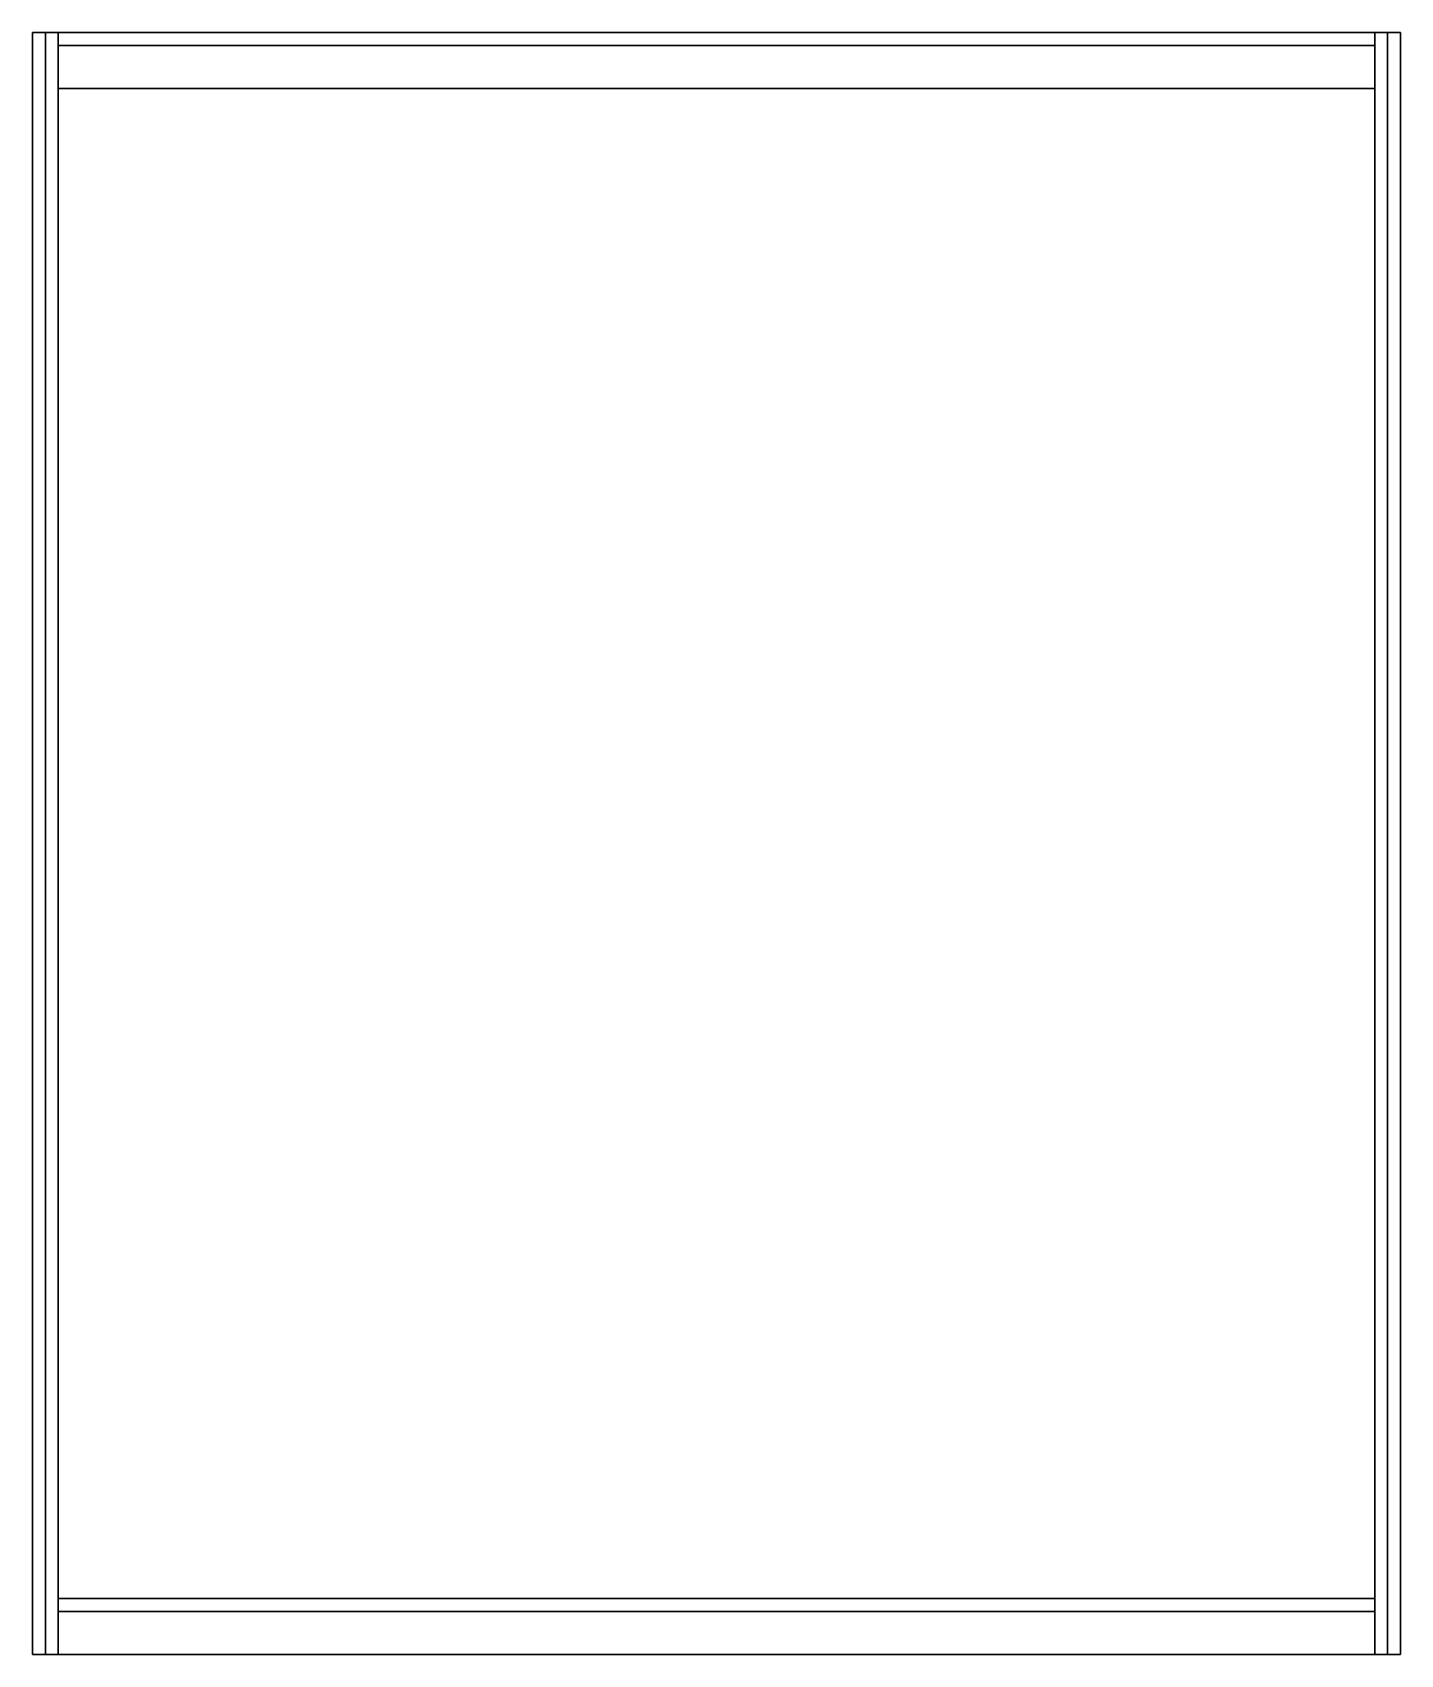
# Model space of a CAD drawing. Extents: x 0 to 318, y -377 to 0.
import ezdxf

# ---------------------------------------------------------------- set-up
doc = ezdxf.new("R2010")
doc.units = 0
doc.layers.add('ACESSORIO', color=254, linetype='CONTINUOUS')

msp = doc.modelspace()

# ---------------------------------------------------------------- linework, layer by layer
at = {"layer": 'ACESSORIO'}
for points in [[(6, -377), (0, -377), (0, 0), (6, 0)], [(0, -377), (0, -377, 3), (0, 0, 3), (0, 0)], [(0, -377, 3), (3, -377, 3), (3, 0, 3), (0, 0, 3)], [(3, -377, 24), (0, -377, 24), (0, 0, 24), (3, 0, 24)], [(0, -377, 24), (0, -377, 27), (0, 0, 27), (0, 0, 24)], [(0, -377, 27), (6, -377, 27), (6, 0, 27), (0, 0, 27)], [(3, -377, 3), (3, -377, 24), (3, 0, 24), (3, 0, 3)], [(6, -3), (6, -3), (6, 0), (6, -3)], [(312, 0, 17), (6, 0, 17), (6, 0, 17), (312, 0, 17)], [(6, -377, 27), (6, -377), (6, 0), (6, 0, 27)], [(6, -3, 17), (6, -3), (6, 0), (6, 0, 17)], [(6, 0, 17), (6, 0), (312, 0), (312, 0, 17)], [(6, 0), (6, -3), (312, -3), (312, 0)], [(312, 0, 17), (312, -3, 17), (6, -3, 17), (6, 0, 17)], [(312, 0, 17), (312, 0), (312, 0, 17)], [(312, -377), (318, -377), (318, 0), (312, 0)], [(318, -377, 27), (312, -377, 27), (312, 0, 27), (318, 0, 27)], [(312, -377, 27), (312, -377), (312, 0), (312, 0, 27)], [(312, 0), (312, -3), (312, -3, 17), (312, 0, 17)], [(318, -377, 3), (315, -377, 3), (315, 0, 3), (318, 0, 3)], [(315, -377, 3), (315, -377, 24), (315, 0, 24), (315, 0, 3)], [(315, -377, 24), (318, -377, 24), (318, 0, 24), (315, 0, 24)], [(318, -377), (318, -377, 3), (318, 0, 3), (318, 0)], [(318, -377, 24), (318, -377, 27), (318, 0, 27), (318, 0, 24)], [(312, -3), (6, -3), (6, -3), (312, -3)], [(6, -13), (6, -13), (6, -3), (6, -13)], [(312, -3, 3), (6, -3, 3), (6, -3, 3), (312, -3, 3)], [(312, -3, 17), (312, -3), (6, -3), (6, -3, 17)], [(6, -13, 3), (6, -13), (6, -3), (6, -3, 3)], [(6, -3, 3), (6, -3), (312, -3), (312, -3, 3)], [(6, -3), (6, -13), (312, -13), (312, -3)], [(312, -3, 3), (312, -13, 3), (6, -13, 3), (6, -3, 3)], [(312, -3, 3), (312, -3), (312, -3, 3)], [(312, -3), (312, -13), (312, -13, 3), (312, -3, 3)], [(312, -13), (6, -13), (6, -13), (312, -13)], [(312, -13, 3), (312, -13), (6, -13), (6, -13, 3)], [(5.999999, -367), (5.999999, -367), (5.999999, -364), (5.999999, -367)], [(312, -364, 17), (5.999999, -364, 17), (5.999999, -364, 17), (312, -364, 17)], [(5.999999, -367, 17), (5.999999, -367), (5.999999, -364), (5.999999, -364, 17)], [(5.999999, -364, 17), (5.999999, -364), (312, -364), (312, -364, 17)], [(5.999999, -364), (5.999999, -367), (312, -367), (312, -364)], [(312, -364, 17), (312, -367, 17), (5.999999, -367, 17), (5.999999, -364, 17)], [(312, -364, 17), (312, -364), (312, -364, 17)], [(312, -364), (312, -367), (312, -367, 17), (312, -364, 17)], [(312, -367), (5.999999, -367), (5.999999, -367), (312, -367)], [(5.999999, -377), (5.999999, -377), (5.999999, -367), (5.999999, -377)], [(312, -367, 3), (5.999999, -367, 3), (5.999999, -367, 3), (312, -367, 3)], [(312, -367, 17), (312, -367), (5.999999, -367), (5.999999, -367, 17)], [(5.999999, -377, 3), (5.999999, -377), (5.999999, -367), (5.999999, -367, 3)], [(5.999999, -367, 3), (5.999999, -367), (312, -367), (312, -367, 3)], [(5.999999, -367), (5.999999, -377), (312, -377), (312, -367)], [(312, -367, 3), (312, -377, 3), (5.999999, -377, 3), (5.999999, -367, 3)], [(312, -367, 3), (312, -367), (312, -367, 3)], [(312, -367), (312, -377), (312, -377, 3), (312, -367, 3)], [(312, -377), (5.999999, -377), (5.999999, -377), (312, -377)], [(312, -377, 3), (312, -377), (5.999999, -377), (5.999999, -377, 3)]]:
    msp.add_3dface(points, dxfattribs=at)

doc.saveas('drawing.dxf')
